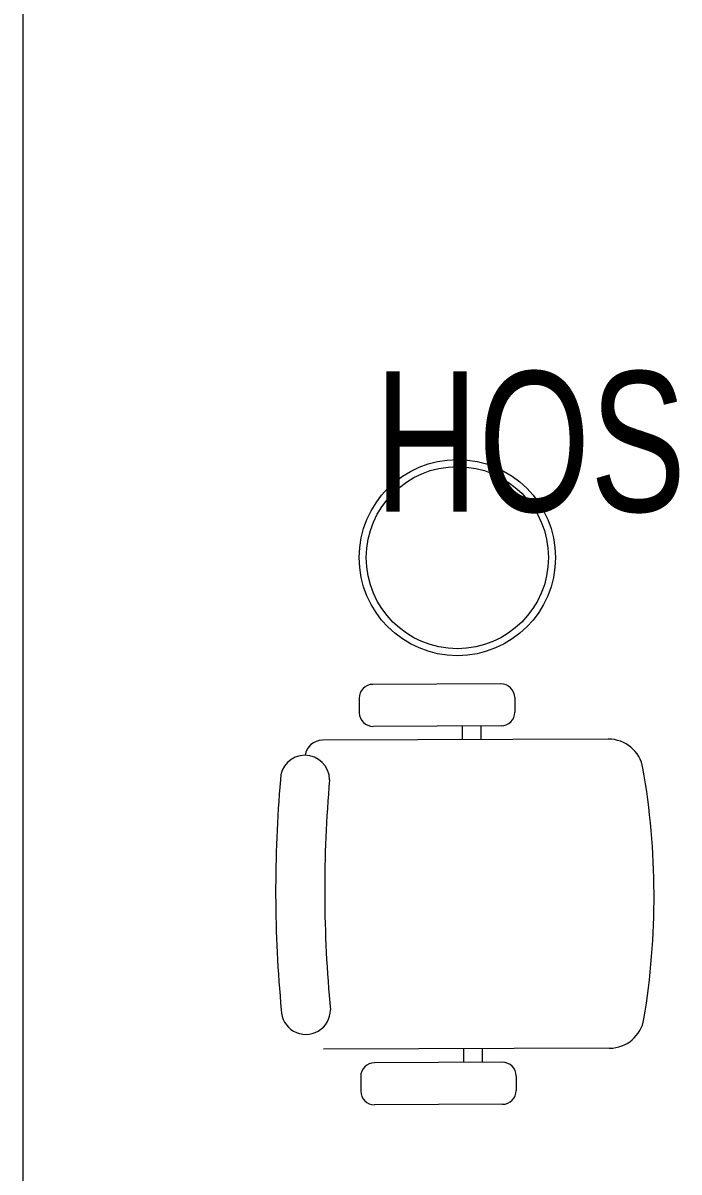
# Model space of a CAD drawing. Header units: millimetres. Extents: x -2143172 to 5255, y -610845 to 279739.
# Drawn here: x -1229891 to -1228955, y -16711 to -15071 of the extents above; entities that cross this region are included whole.
import ezdxf

# ---------------------------------------------------------------- set-up
doc = ezdxf.new("R2010")
doc.units = ezdxf.units.MM
doc.header["$LTSCALE"] = 30
doc.layers.get('0').update_dxf_attribs({"lineweight": 5})
for name, color, linetype, lineweight in [('72_EGR_BASE_TEXT', 7, 'Continuous', 5), ('LOADING', 163, 'Continuous', 5), ('NEW', 1, 'Continuous', 5), ('Walls', 32, 'Continuous', 5)]:
    doc.layers.add(name, color=color, linetype=linetype, lineweight=lineweight)
doc.styles.add('X3G_ENTITY_9EC9', font='swisscl.ttf', dxfattribs={"height": 0.2})

# ---------------------------------------------------------------- blocks, each defined once
blk = doc.blocks.new('WM00001-P')
blk.add_circle((0, 0), 0.14)
at = {"color": 8}
blk.add_circle((0, 0), 0.13, dxfattribs=at)
blk = doc.blocks.new('*X39')
at = {"color": 0}
for p, q in [((5, 3), (5, 3)), ((5, 3), (5, 3)), ((5, 3), (5, 3)), ((5, 3), (5, 3)), ((5, 3), (5, 3)), ((5, 3), (5, 3)), ((5, 3), (5, 3)), ((5, 3), (5, 3)), ((5, 3), (5, 3)), ((5, 3), (5, 3)), ((5, 3), (5, 3)), ((5, 3), (5, 3)), ((5, 3), (5, 3)), ((5, 3), (5, 3)), ((5, 3), (5, 3)), ((5, 3), (5, 3)), ((5, 3), (5, 3)), ((5, 3), (5, 3)), ((5, 3), (5, 3)), ((5, 3), (5, 3)), ((5, 3), (5, 3)), ((5, 3), (5, 3)), ((5, 3), (5, 3)), ((5, 3), (5, 3)), ((5, 3), (5, 3)), ((5, 3), (5, 3)), ((5, 3), (5, 3)), ((5, 3), (5, 3)), ((5, 3), (5, 3)), ((5, 3), (5, 3)), ((5, 3), (5, 3)), ((5, 3), (5, 3)), ((5, 3), (5, 3)), ((5, 3), (5, 3)), ((5, 3), (5, 3)), ((5, 3), (5, 3)), ((5, 3), (5, 3)), ((5, 3), (5, 3)), ((5, 3), (5, 3)), ((5, 3), (5, 3)), ((5, 3), (5, 3)), ((5, 3), (5, 3)), ((5, 3), (5, 3)), ((5, 3), (5, 3)), ((5, 3), (5, 3)), ((5, 3), (5, 3)), ((5, 3), (5, 3)), ((5, 3), (5, 3)), ((5, 3), (5, 3)), ((5, 3), (5, 3)), ((5, 3), (5, 3)), ((5, 3), (5, 3)), ((5, 3), (5, 3)), ((5, 3), (5, 3)), ((5, 3), (5, 3)), ((5, 3), (5, 3)), ((5, 3), (5, 3)), ((5, 3), (5, 3)), ((5, 3), (5, 3)), ((5, 3), (5, 3)), ((5, 3), (5, 3)), ((5, 3), (5, 3)), ((5, 3), (5, 3)), ((5, 3), (5, 3)), ((5, 3), (5, 3)), ((5, 3), (5, 3)), ((6, 3), (5, 3)), ((5, 3), (5, 3)), ((6, 3), (5, 3)), ((5, 3), (5, 3)), ((6, 3), (5, 3)), ((5, 3), (5, 3)), ((6, 3), (5, 3)), ((5, 3), (5, 3)), ((5, 3), (5, 3)), ((5, 3), (5, 3)), ((5, 3), (5, 3)), ((5, 3), (5, 3)), ((5, 3), (5, 3)), ((5, 3), (5, 3)), ((5, 3), (5, 3)), ((5, 3), (5, 3)), ((5, 3), (5, 3)), ((5, 3), (5, 3)), ((5, 3), (5, 3)), ((5, 3), (5, 3)), ((5, 3), (5, 3)), ((5, 3), (5, 3)), ((5, 3), (5, 3)), ((5, 3), (5, 3)), ((5, 3), (5, 3)), ((5, 3), (5, 3)), ((5, 3), (5, 3)), ((5, 3), (5, 3)), ((5, 3), (5, 3)), ((5, 3), (5, 3)), ((6, 3), (6, 3)), ((6, 3), (6, 3)), ((6, 3), (6, 3)), ((6, 3), (6, 3)), ((6, 3), (6, 3)), ((6, 3), (6, 3)), ((6, 3), (6, 3)), ((6, 3), (6, 3)), ((6, 3), (6, 3)), ((6, 3), (6, 3)), ((6, 3), (6, 3)), ((6, 3), (6, 3)), ((6, 3), (6, 3)), ((6, 3), (6, 3)), ((6, 3), (6, 3)), ((6, 3), (6, 3)), ((6, 3), (6, 3)), ((6, 3), (6, 3)), ((6, 3), (6, 3)), ((6, 3), (6, 3)), ((6, 3), (6, 3)), ((6, 3), (6, 3)), ((6, 3), (6, 3)), ((6, 3), (6, 3)), ((6, 3), (6, 3)), ((6, 3), (6, 3)), ((6, 3), (6, 3)), ((6, 3), (6, 3)), ((6, 3), (6, 3)), ((6, 3), (6, 3)), ((6, 3), (6, 3)), ((6, 3), (6, 3)), ((6, 3), (6, 3)), ((6, 3), (6, 3)), ((6, 3), (6, 3)), ((6, 3), (6, 3)), ((6, 3), (6, 3)), ((6, 3), (6, 3)), ((6, 3), (6, 3)), ((6, 3), (6, 3)), ((6, 3), (6, 3)), ((6, 3), (6, 3)), ((6, 3), (6, 3)), ((6, 3), (6, 3)), ((6, 3), (6, 3)), ((6, 3), (6, 3)), ((6, 3), (6, 3)), ((6, 3), (6, 3)), ((6, 3), (6, 3)), ((6, 3), (6, 3)), ((6, 3), (6, 3)), ((6, 3), (6, 3)), ((6, 3), (6, 3)), ((6, 3), (6, 3)), ((6, 3), (6, 3)), ((6, 3), (6, 3)), ((6, 3), (6, 3)), ((6, 3), (6, 3)), ((6, 3), (6, 3)), ((6, 3), (6, 3)), ((6, 3), (6, 3)), ((6, 3), (6, 3)), ((6, 3), (6, 3)), ((6, 3), (6, 3)), ((6, 3), (6, 3)), ((6, 3), (6, 3)), ((6, 3), (6, 3)), ((6, 3), (6, 3)), ((6, 3), (6, 3)), ((6, 3), (6, 3)), ((6, 3), (6, 3)), ((6, 3), (6, 3)), ((6, 3), (6, 3)), ((6, 3), (6, 3)), ((6, 3), (6, 3)), ((6, 3), (6, 3)), ((6, 3), (6, 3)), ((6, 3), (6, 3)), ((6, 3), (6, 3)), ((6, 3), (6, 3)), ((6, 3), (6, 3)), ((6, 3), (6, 3)), ((6, 3), (6, 3)), ((6, 3), (6, 3)), ((6, 3), (6, 3)), ((6, 3), (6, 3)), ((6, 3), (6, 3)), ((6, 3), (6, 3)), ((6, 3), (6, 3)), ((6, 3), (6, 3)), ((6, 3), (6, 3)), ((6, 3), (6, 3)), ((6, 3), (6, 3)), ((6, 3), (6, 3)), ((6, 3), (6, 3)), ((6, 3), (6, 3)), ((6, 3), (6, 3)), ((6, 3), (6, 3)), ((6, 3), (6, 3)), ((6, 3), (6, 3)), ((6, 3), (6, 3)), ((6, 3), (6, 3)), ((6, 3), (6, 3)), ((6, 3), (6, 3)), ((6, 3), (6, 3)), ((6, 3), (6, 3)), ((6, 3), (6, 3)), ((6, 3), (6, 3)), ((6, 3), (6, 3)), ((6, 3), (6, 3)), ((6, 3), (6, 3)), ((6, 3), (6, 3)), ((6, 3), (6, 3)), ((6, 3), (6, 3)), ((6, 3), (6, 3)), ((6, 3), (6, 3)), ((6, 3), (6, 3)), ((6, 3), (6, 3)), ((6, 3), (6, 3)), ((6, 3), (6, 3)), ((6, 3), (6, 3)), ((6, 3), (6, 3)), ((6, 3), (6, 3)), ((6, 3), (6, 3)), ((6, 3), (6, 3)), ((6, 3), (6, 3)), ((6, 3), (6, 3)), ((6, 3), (6, 3)), ((6, 3), (6, 3)), ((6, 3), (6, 3)), ((6, 3), (6, 3)), ((6, 3), (6, 3)), ((6, 3), (6, 3)), ((6, 3), (6, 3)), ((6, 3), (6, 3)), ((6, 3), (6, 3)), ((6, 3), (6, 3)), ((6, 3), (6, 3)), ((6, 3), (6, 3)), ((6, 3), (6, 3)), ((6, 3), (6, 3)), ((6, 3), (6, 3)), ((6, 3), (6, 3)), ((6, 3), (6, 3)), ((6, 3), (6, 3)), ((6, 3), (6, 3)), ((6, 3), (6, 3)), ((6, 3), (6, 3)), ((6, 3), (6, 3)), ((6, 3), (6, 3)), ((6, 3), (6, 3)), ((6, 3), (6, 3)), ((6, 3), (6, 3)), ((6, 3), (6, 3)), ((6, 3), (6, 3)), ((6, 3), (6, 3)), ((6, 3), (6, 3)), ((6, 3), (6, 3)), ((6, 3), (6, 3)), ((6, 3), (6, 3)), ((6, 3), (6, 3)), ((6, 3), (6, 3)), ((6, 3), (6, 3)), ((6, 3), (6, 3)), ((6, 3), (6, 3)), ((6, 3), (6, 3)), ((6, 3), (6, 3)), ((6, 3), (6, 3)), ((6, 3), (6, 3)), ((6, 3), (6, 3)), ((6, 3), (6, 3)), ((6, 3), (6, 3)), ((6, 3), (6, 3)), ((6, 3), (6, 3)), ((6, 3), (6, 3)), ((6, 3), (6, 3)), ((6, 3), (6, 3)), ((6, 3), (6, 3)), ((6, 3), (6, 3)), ((6, 3), (6, 3)), ((6, 3), (6, 3)), ((6, 3), (6, 3)), ((6, 3), (6, 3)), ((6, 3), (6, 3)), ((6, 3), (6, 3)), ((6, 3), (6, 3)), ((6, 3), (6, 3)), ((6, 3), (6, 3)), ((6, 3), (6, 3)), ((6, 3), (6, 3)), ((6, 3), (6, 3)), ((6, 3), (6, 3)), ((6, 3), (6, 3)), ((6, 3), (6, 3)), ((6, 3), (6, 3)), ((6, 3), (6, 3)), ((6, 3), (6, 3)), ((6, 3), (6, 3)), ((6, 3), (6, 3)), ((6, 3), (6, 3)), ((6, 3), (6, 3)), ((6, 3), (6, 3)), ((6, 3), (6, 3)), ((6, 3), (6, 3)), ((6, 3), (5, 3)), ((6, 3), (5, 3)), ((6, 3), (5, 3)), ((6, 3), (5, 3)), ((6, 3), (5, 3)), ((6, 3), (6, 3)), ((6, 3), (6, 3)), ((6, 3), (6, 3)), ((6, 3), (6, 3)), ((6, 3), (6, 3)), ((6, 3), (6, 3)), ((6, 3), (6, 3)), ((6, 3), (6, 3)), ((6, 3), (6, 3)), ((6, 3), (6, 3)), ((6, 3), (6, 3)), ((6, 3), (6, 3)), ((6, 3), (6, 3)), ((6, 3), (6, 3)), ((6, 3), (6, 3)), ((6, 3), (6, 3)), ((6, 3), (6, 3)), ((6, 3), (6, 3)), ((6, 3), (6, 3)), ((6, 3), (6, 3)), ((6, 3), (6, 3)), ((6, 3), (6, 3)), ((6, 3), (6, 3)), ((6, 3), (6, 3)), ((6, 3), (6, 3)), ((6, 3), (6, 3)), ((6, 3), (6, 3)), ((6, 3), (6, 3)), ((6, 3), (6, 3)), ((6, 3), (6, 3)), ((6, 3), (6, 3)), ((6, 3), (6, 3)), ((6, 3), (6, 3)), ((6, 3), (6, 3)), ((6, 3), (6, 3)), ((6, 3), (6, 3)), ((6, 3), (6, 3)), ((6, 3), (6, 3)), ((6, 3), (6, 3)), ((6, 3), (6, 3)), ((6, 3), (6, 3)), ((6, 3), (6, 3)), ((6, 3), (6, 3)), ((6, 3), (6, 3)), ((6, 3), (6, 3)), ((6, 3), (6, 3)), ((6, 3), (6, 3)), ((6, 3), (6, 3)), ((6, 3), (6, 3)), ((6, 3), (6, 3)), ((6, 3), (6, 3)), ((6, 3), (6, 3)), ((6, 3), (6, 3)), ((6, 3), (6, 3)), ((6, 3), (6, 3)), ((6, 3), (6, 3)), ((6, 3), (6, 3)), ((6, 3), (6, 3)), ((6, 3), (6, 3)), ((6, 3), (6, 3)), ((6, 3), (6, 3)), ((6, 3), (6, 3)), ((6, 3), (6, 3)), ((6, 3), (6, 3)), ((6, 3), (6, 3)), ((6, 3), (6, 3)), ((6, 3), (6, 3)), ((6, 3), (6, 3)), ((6, 3), (6, 3)), ((6, 3), (6, 3)), ((6, 3), (6, 3)), ((6, 3), (6, 3)), ((6, 3), (6, 3)), ((6, 3), (6, 3)), ((6, 3), (6, 3)), ((6, 3), (6, 3)), ((6, 3), (6, 3)), ((6, 3), (6, 3)), ((6, 3), (6, 3)), ((6, 3), (6, 3)), ((6, 3), (6, 3)), ((6, 3), (6, 3)), ((6, 3), (6, 3)), ((6, 3), (6, 3)), ((6, 3), (6, 3)), ((6, 3), (6, 3)), ((6, 3), (6, 3)), ((6, 3), (6, 3)), ((6, 3), (6, 3)), ((6, 3), (6, 3)), ((6, 3), (6, 3)), ((6, 3), (6, 3)), ((6, 3), (6, 3)), ((6, 3), (6, 3)), ((6, 3), (6, 3)), ((6, 3), (6, 3)), ((6, 3), (6, 3)), ((6, 3), (6, 3)), ((6, 3), (6, 3)), ((6, 3), (6, 3)), ((6, 3), (6, 3)), ((6, 3), (6, 3)), ((6, 3), (6, 3)), ((6, 3), (6, 3)), ((6, 3), (6, 3)), ((6, 3), (6, 3)), ((6, 3), (6, 3)), ((6, 3), (6, 3)), ((6, 3), (6, 3)), ((6, 3), (6, 3)), ((6, 3), (6, 3)), ((6, 3), (6, 3)), ((6, 3), (6, 3)), ((6, 3), (6, 3)), ((6, 3), (6, 3)), ((6, 3), (6, 3)), ((6, 3), (6, 3)), ((6, 3), (6, 3)), ((6, 3), (6, 3)), ((6, 3), (6, 3)), ((6, 3), (6, 3)), ((6, 3), (6, 3)), ((6, 3), (6, 3)), ((6, 3), (6, 3)), ((6, 3), (6, 3)), ((6, 3), (6, 3)), ((6, 3), (6, 3)), ((6, 3), (6, 3)), ((6, 3), (6, 3)), ((6, 3), (6, 3)), ((6, 3), (6, 3)), ((6, 3), (6, 3)), ((6, 3), (6, 3)), ((6, 3), (6, 3)), ((6, 3), (6, 3)), ((6, 3), (6, 3)), ((6, 3), (6, 3)), ((6, 3), (6, 3)), ((6, 3), (6, 3)), ((6, 3), (6, 3)), ((6, 3), (6, 3)), ((6, 3), (6, 3)), ((6, 3), (6, 3)), ((6, 3), (6, 3)), ((6, 3), (6, 3)), ((6, 3), (6, 3)), ((6, 3), (6, 3)), ((6, 3), (6, 3)), ((6, 3), (6, 3)), ((6, 3), (6, 3)), ((6, 3), (6, 3)), ((6, 3), (6, 3)), ((6, 3), (6, 3)), ((6, 3), (6, 3)), ((6, 3), (6, 3)), ((6, 3), (6, 3)), ((6, 3), (6, 3)), ((6, 3), (6, 3)), ((6, 3), (6, 3)), ((6, 3), (6, 3)), ((6, 3), (6, 3)), ((6, 3), (6, 3)), ((6, 3), (6, 3)), ((6, 3), (6, 3)), ((6, 3), (6, 3)), ((6, 3), (6, 3)), ((6, 3), (6, 3)), ((6, 3), (6, 3)), ((6, 3), (6, 3)), ((6, 3), (6, 3)), ((6, 3), (6, 3)), ((6, 3), (6, 3)), ((6, 3), (6, 3)), ((6, 3), (6, 3)), ((6, 3), (6, 3)), ((6, 3), (6, 3)), ((6, 3), (6, 3)), ((6, 3), (6, 3)), ((6, 3), (6, 3)), ((6, 3), (6, 3)), ((6, 3), (6, 3)), ((6, 3), (6, 3)), ((6, 3), (6, 3)), ((6, 3), (6, 3)), ((6, 3), (6, 3)), ((6, 3), (6, 3)), ((6, 3), (6, 3)), ((6, 3), (6, 3)), ((6, 3), (6, 3)), ((6, 3), (6, 3)), ((6, 3), (6, 3)), ((6, 3), (6, 3)), ((6, 3), (6, 3)), ((6, 3), (6, 3)), ((6, 3), (6, 3)), ((6, 3), (6, 3)), ((6, 3), (6, 3)), ((6, 3), (6, 3)), ((6, 3), (6, 3)), ((6, 3), (6, 3)), ((6, 3), (6, 3)), ((6, 3), (6, 3)), ((6, 3), (6, 3)), ((6, 3), (6, 3)), ((6, 3), (6, 3)), ((6, 3), (6, 3)), ((6, 3), (6, 3)), ((6, 3), (6, 3)), ((6, 3), (6, 3)), ((6, 3), (6, 3)), ((6, 3), (6, 3)), ((6, 3), (6, 3)), ((6, 3), (6, 3)), ((6, 3), (6, 3)), ((6, 3), (6, 3)), ((6, 3), (6, 3)), ((6, 3), (6, 3)), ((6, 3), (6, 3)), ((6, 3), (6, 3)), ((6, 3), (6, 3)), ((6, 3), (6, 3)), ((6, 3), (6, 3)), ((6, 3), (6, 3)), ((6, 3), (6, 3)), ((6, 3), (6, 3)), ((6, 3), (6, 3)), ((6, 3), (6, 3)), ((6, 3), (6, 3)), ((6, 3), (6, 3)), ((6, 3), (6, 3)), ((6, 3), (6, 3)), ((6, 3), (6, 3)), ((6, 3), (6, 3)), ((6, 3), (6, 3)), ((6, 3), (6, 3)), ((6, 3), (6, 3)), ((6, 3), (6, 3)), ((6, 3), (6, 3)), ((6, 3), (6, 3)), ((6, 3), (6, 3)), ((6, 3), (6, 3)), ((6, 3), (6, 3)), ((6, 3), (6, 3)), ((6, 3), (6, 3)), ((6, 3), (6, 3)), ((6, 3), (6, 3)), ((6, 3), (6, 3)), ((6, 3), (6, 3)), ((6, 3), (6, 3)), ((6, 3), (6, 3)), ((6, 3), (6, 3)), ((6, 3), (6, 3)), ((6, 3), (6, 3)), ((6, 3), (6, 3)), ((6, 3), (6, 3)), ((6, 3), (6, 3)), ((6, 3), (6, 3)), ((6, 3), (6, 3)), ((6, 3), (6, 3)), ((6, 3), (6, 3)), ((6, 3), (6, 3)), ((6, 3), (6, 3)), ((6, 3), (6, 3)), ((6, 3), (6, 3)), ((6, 3), (6, 3)), ((6, 3), (6, 3)), ((6, 3), (6, 3)), ((6, 3), (6, 3)), ((6, 3), (6, 3)), ((6, 3), (6, 3)), ((6, 3), (6, 3)), ((6, 3), (6, 3)), ((6, 3), (6, 3)), ((6, 3), (6, 3)), ((6, 3), (6, 3)), ((6, 3), (6, 3)), ((6, 3), (6, 3)), ((6, 3), (6, 3)), ((6, 3), (6, 3)), ((6, 3), (6, 3)), ((6, 3), (6, 3)), ((6, 3), (6, 3)), ((6, 3), (6, 3)), ((6, 3), (6, 3)), ((6, 3), (6, 3)), ((6, 3), (6, 3)), ((6, 3), (6, 3)), ((6, 3), (6, 3)), ((6, 3), (6, 3)), ((6, 3), (6, 3)), ((6, 3), (6, 3)), ((6, 3), (6, 3)), ((6, 3), (6, 3)), ((6, 3), (6, 3)), ((6, 3), (6, 3)), ((6, 3), (6, 3)), ((6, 3), (6, 3)), ((6, 3), (6, 3)), ((6, 3), (6, 3)), ((6, 3), (6, 3)), ((6, 3), (6, 3)), ((6, 3), (6, 3)), ((6, 3), (6, 3)), ((6, 3), (6, 3)), ((6, 3), (6, 3)), ((6, 3), (6, 3)), ((6, 3), (6, 3)), ((6, 3), (6, 3)), ((6, 3), (6, 3)), ((6, 3), (6, 3)), ((6, 3), (6, 3)), ((6, 3), (6, 3)), ((6, 3), (6, 3)), ((6, 3), (6, 3)), ((6, 3), (6, 3)), ((6, 3), (6, 3)), ((6, 3), (6, 3))]:
    blk.add_line(p, q, dxfattribs=at)
blk = doc.blocks.new('*X40')
at = {"color": 0}
for p, q in [((13, 1), (13, 1)), ((13, 1), (13, 1)), ((13, 1), (13, 1)), ((13, 1), (13, 1)), ((13, 1), (13, 1)), ((13, 1), (13, 1)), ((13, 1), (13, 1)), ((13, 1), (13, 1)), ((13, 1), (13, 1)), ((13, 1), (13, 1)), ((13, 1), (13, 1)), ((13, 1), (13, 1)), ((13, 1), (13, 1)), ((13, 1), (13, 1)), ((13, 1), (13, 1)), ((13, 1), (14, 1)), ((13, 1), (14, 1)), ((13, 1), (14, 1)), ((13, 1), (13, 1)), ((13, 1), (13, 1)), ((13, 1), (13, 1)), ((13, 1), (13, 1)), ((13, 1), (13, 1)), ((13, 1), (13, 1)), ((13, 1), (13, 1)), ((13, 1), (13, 1)), ((13, 1), (13, 1)), ((13, 1), (13, 1)), ((13, 1), (13, 1)), ((13, 1), (13, 1)), ((13, 1), (13, 1)), ((13, 1), (13, 1)), ((13, 1), (13, 1)), ((13, 1), (13, 1)), ((13, 1), (13, 1)), ((13, 1), (13, 1)), ((13, 1), (13, 1)), ((13, 1), (13, 1)), ((13, 1), (13, 1)), ((13, 1), (13, 1)), ((13, 1), (13, 1)), ((13, 1), (13, 1)), ((13, 1), (13, 1)), ((13, 1), (13, 1)), ((13, 1), (13, 1)), ((13, 1), (13, 1)), ((13, 1), (13, 1)), ((13, 1), (13, 1)), ((13, 1), (13, 1)), ((13, 1), (13, 1)), ((13, 1), (13, 1)), ((13, 1), (13, 1)), ((13, 1), (13, 1)), ((13, 1), (13, 1)), ((13, 1), (13, 1)), ((13, 1), (13, 1)), ((13, 1), (13, 1)), ((13, 1), (13, 1)), ((13, 1), (13, 1)), ((13, 1), (13, 1)), ((13, 1), (13, 1)), ((13, 1), (13, 1)), ((13, 1), (13, 1)), ((13, 1), (13, 1)), ((13, 1), (13, 1)), ((13, 1), (13, 1)), ((13, 1), (13, 1)), ((13, 1), (13, 1)), ((13, 1), (13, 1)), ((13, 1), (13, 1)), ((13, 1), (13, 1)), ((13, 1), (13, 1)), ((13, 1), (13, 1)), ((13, 1), (13, 1)), ((13, 1), (13, 1)), ((13, 1), (13, 1)), ((13, 1), (13, 1)), ((13, 1), (13, 1)), ((13, 1), (13, 1)), ((13, 1), (13, 1)), ((13, 1), (13, 1)), ((13, 1), (13, 1)), ((13, 1), (13, 1)), ((13, 1), (13, 1)), ((13, 1), (13, 1)), ((13, 1), (13, 1)), ((13, 1), (13, 1)), ((13, 1), (13, 1)), ((13, 1), (13, 1)), ((13, 1), (13, 1)), ((13, 1), (13, 1)), ((13, 1), (13, 1)), ((13, 1), (13, 1)), ((13, 1), (13, 1)), ((13, 1), (13, 1)), ((13, 1), (13, 1)), ((13, 1), (13, 1)), ((13, 1), (13, 1)), ((13, 1), (13, 1)), ((13, 1), (13, 1)), ((13, 1), (13, 1)), ((13, 1), (13, 1)), ((13, 1), (13, 1)), ((13, 1), (13, 1)), ((13, 1), (13, 1)), ((13, 1), (13, 1)), ((13, 1), (13, 1)), ((13, 1), (13, 1)), ((13, 1), (13, 1)), ((13, 1), (13, 1)), ((13, 1), (13, 1)), ((13, 1), (13, 1)), ((13, 1), (13, 1)), ((13, 1), (13, 1)), ((13, 1), (13, 1)), ((13, 1), (13, 1)), ((13, 1), (13, 1)), ((13, 1), (13, 1)), ((13, 1), (13, 1)), ((13, 1), (13, 1)), ((13, 1), (13, 1)), ((13, 1), (13, 1)), ((13, 1), (13, 1)), ((13, 1), (14, 1)), ((13, 0), (13, 0)), ((13, 0), (13, 0)), ((13, 0), (13, 0)), ((13, 0), (13, 0)), ((13, 0), (13, 0)), ((13, 0), (13, 0)), ((13, 0), (13, 0)), ((13, 0), (13, 0)), ((13, 0), (13, 0)), ((13, 0), (13, 0)), ((13, 0), (13, 0)), ((13, 0), (13, 0)), ((13, 0), (13, 0)), ((13, 0), (13, 0)), ((13, 0), (13, 0)), ((13, 0), (13, 0)), ((13, 0), (13, 0)), ((13, 0), (13, 0)), ((13, 0), (13, 0)), ((13, 0), (13, 0)), ((13, 0), (13, 0)), ((13, 0), (13, 0)), ((13, 0), (13, 0)), ((13, 0), (13, 0)), ((13, 0), (13, 0)), ((13, 0), (13, 0)), ((13, 0), (13, 0)), ((13, 0), (13, 0)), ((13, 0), (13, 0)), ((13, 0), (13, 0)), ((13, 0), (13, 0)), ((13, 0), (13, 0)), ((13, 0), (13, 0)), ((13, 0), (13, 0)), ((13, 0), (13, 0)), ((13, 0), (13, 0)), ((13, 0), (13, 0)), ((13, 0), (13, 0)), ((13, 0), (13, 0)), ((13, 0), (13, 0)), ((13, 0), (13, 0)), ((13, 0), (13, 0)), ((13, 0), (13, 0)), ((13, 0), (13, 0)), ((13, 0), (13, 0)), ((13, 0), (13, 0)), ((13, 0), (13, 0)), ((13, 0), (13, 0)), ((13, 0), (14, 0)), ((13, 0), (14, 0)), ((13, 0), (13, 0)), ((13, 0), (14, 0)), ((14, 1), (14, 1)), ((14, 1), (14, 1)), ((14, 1), (14, 1)), ((14, 1), (14, 1)), ((14, 1), (14, 1)), ((14, 1), (14, 1)), ((14, 1), (14, 1)), ((14, 1), (14, 1)), ((14, 1), (14, 1)), ((14, 1), (14, 1)), ((14, 1), (14, 1)), ((14, 1), (14, 1)), ((14, 1), (14, 1)), ((14, 1), (14, 1)), ((14, 1), (14, 1)), ((14, 1), (14, 1)), ((14, 1), (14, 1)), ((14, 1), (14, 1)), ((14, 1), (14, 1)), ((14, 1), (14, 1)), ((14, 1), (14, 1)), ((14, 1), (14, 1)), ((14, 1), (14, 1)), ((14, 1), (14, 1)), ((14, 1), (14, 1)), ((14, 1), (14, 1)), ((14, 1), (14, 1)), ((14, 1), (14, 1)), ((14, 1), (14, 1)), ((14, 1), (14, 1)), ((14, 1), (14, 1)), ((14, 1), (14, 1)), ((14, 1), (14, 1)), ((14, 1), (14, 1)), ((14, 1), (14, 1)), ((14, 1), (14, 1)), ((14, 1), (14, 1)), ((14, 1), (14, 1)), ((14, 1), (14, 1)), ((14, 1), (14, 1)), ((14, 1), (14, 1)), ((14, 1), (14, 1)), ((14, 1), (14, 1)), ((14, 1), (14, 1)), ((14, 1), (14, 1)), ((14, 1), (14, 1)), ((14, 1), (14, 1)), ((14, 1), (14, 1)), ((14, 1), (14, 1)), ((14, 1), (14, 1)), ((14, 1), (14, 1)), ((14, 1), (14, 1)), ((14, 1), (14, 1)), ((14, 1), (14, 1)), ((14, 1), (14, 1)), ((14, 1), (14, 1)), ((14, 1), (14, 1)), ((14, 1), (14, 1)), ((14, 1), (14, 1)), ((14, 1), (14, 1)), ((14, 1), (14, 1)), ((14, 1), (14, 1)), ((14, 1), (14, 1)), ((14, 1), (14, 1)), ((14, 1), (14, 1)), ((14, 1), (14, 1)), ((14, 1), (14, 1)), ((14, 1), (14, 1)), ((14, 1), (14, 1)), ((14, 1), (14, 1)), ((14, 1), (14, 1)), ((14, 1), (14, 1)), ((14, 1), (14, 1)), ((14, 1), (14, 1)), ((14, 1), (14, 1)), ((14, 1), (14, 1)), ((14, 1), (14, 1)), ((14, 1), (14, 1)), ((14, 1), (14, 1)), ((14, 1), (14, 1)), ((14, 1), (14, 1)), ((14, 1), (14, 1)), ((14, 1), (14, 1)), ((14, 1), (14, 1)), ((14, 1), (14, 1)), ((14, 1), (14, 1)), ((14, 1), (14, 1)), ((14, 1), (14, 1)), ((14, 1), (14, 1)), ((14, 1), (14, 1)), ((14, 1), (14, 1)), ((14, 1), (14, 1)), ((14, 1), (14, 1)), ((14, 1), (14, 1)), ((14, 0), (14, 0)), ((14, 0), (14, 0)), ((14, 0), (14, 0)), ((14, 0), (14, 0)), ((14, 0), (14, 0)), ((14, 0), (14, 0)), ((14, 0), (14, 0)), ((14, 0), (14, 0)), ((14, 0), (14, 0)), ((14, 0), (14, 0)), ((14, 0), (14, 0)), ((14, 0), (14, 0)), ((14, 0), (14, 0)), ((14, 0), (14, 0)), ((14, 0), (14, 0)), ((14, 0), (14, 0)), ((14, 0), (14, 0)), ((14, 0), (14, 0)), ((14, 0), (14, 0)), ((14, 0), (14, 0)), ((14, 0), (14, 0)), ((14, 0), (14, 0)), ((14, 0), (14, 0)), ((14, 0), (14, 0)), ((14, 0), (14, 0)), ((14, 0), (14, 0)), ((14, 0), (14, 0)), ((14, 0), (14, 0)), ((14, 0), (14, 0)), ((14, 0), (14, 0)), ((14, 0), (14, 0)), ((14, 0), (14, 0)), ((14, 0), (14, 0)), ((14, 0), (14, 0)), ((14, 0), (14, 0)), ((14, 0), (14, 0)), ((14, 0), (14, 0)), ((14, 0), (14, 0)), ((14, 0), (14, 0)), ((14, 0), (14, 0)), ((14, 0), (14, 0)), ((14, 0), (14, 0)), ((14, 0), (14, 0)), ((14, 0), (14, 0)), ((14, 0), (14, 0)), ((14, 0), (14, 0)), ((14, 0), (14, 0)), ((14, 0), (14, 0)), ((13, 0), (13, 0)), ((13, 0), (14, 0)), ((13, 0), (13, 0)), ((13, 0), (14, 0)), ((13, 0), (13, 0)), ((13, 0), (14, 0)), ((13, 0), (13, 0)), ((13, 0), (13, 0)), ((13, 0), (13, 0)), ((13, 0), (13, 0)), ((13, 0), (14, 0)), ((13, 0), (13, 0)), ((13, 0), (14, 0)), ((13, 0), (13, 0)), ((13, 0), (14, 0)), ((13, 0), (13, 0)), ((13, 0), (14, 0)), ((13, 0), (13, 0)), ((13, 0), (14, 0)), ((13, 0), (13, 0)), ((13, 0), (14, 0)), ((13, 0), (13, 0)), ((13, 0), (14, 0)), ((13, 0), (13, 0)), ((13, 0), (13, 0)), ((13, 0), (13, 0)), ((13, 0), (14, 0)), ((13, 0), (13, 0)), ((13, 0), (14, 0)), ((13, 0), (13, 0)), ((13, 0), (14, 0)), ((13, 0), (13, 0)), ((13, 0), (14, 0)), ((13, 0), (13, 0)), ((13, 0), (13, 0)), ((13, 0), (13, 0)), ((13, 0), (13, 0)), ((13, 0), (13, 0)), ((13, 0), (13, 0)), ((13, 0), (13, 0)), ((13, 0), (13, 0)), ((13, 0), (13, 0)), ((13, 0), (13, 0)), ((13, 0), (13, 0)), ((13, 0), (13, 0)), ((13, 0), (13, 0)), ((13, 0), (13, 0)), ((13, 0), (13, 0)), ((13, 0), (13, 0)), ((13, 0), (13, 0)), ((13, 0), (13, 0)), ((13, 0), (13, 0)), ((13, 0), (13, 0)), ((13, 0), (13, 0)), ((13, 0), (13, 0)), ((13, 0), (13, 0)), ((13, 0), (13, 0)), ((13, 0), (13, 0)), ((13, 0), (13, 0)), ((13, 0), (13, 0)), ((13, 0), (13, 0)), ((13, 0), (13, 0)), ((13, 0), (13, 0)), ((13, 0), (13, 0)), ((13, -1), (13, -1)), ((13, -1), (13, -1)), ((13, -1), (13, -1)), ((13, -1), (13, -1)), ((13, -1), (13, -1)), ((13, -1), (14, -1)), ((13, -1), (13, -1)), ((14, 0), (14, 0)), ((14, 0), (14, 0)), ((14, 0), (14, 0)), ((14, 0), (14, 0)), ((14, 0), (14, 0)), ((14, 0), (14, 0)), ((14, 0), (14, 0)), ((14, 0), (14, 0)), ((14, 0), (14, 0)), ((14, 0), (14, 0)), ((14, 0), (14, 0)), ((14, 0), (14, 0)), ((14, 0), (14, 0)), ((14, 0), (14, 0)), ((14, 0), (14, 0)), ((13, 0), (14, 0)), ((14, 0), (14, 0)), ((14, 0), (14, 0)), ((14, 0), (14, 0)), ((14, 0), (14, 0)), ((14, 0), (14, 0)), ((14, 0), (14, 0)), ((14, 0), (14, 0)), ((14, 0), (14, 0)), ((14, 0), (14, 0)), ((14, 0), (14, 0)), ((14, 0), (14, 0)), ((14, 0), (14, 0)), ((14, 0), (14, 0)), ((14, 0), (14, 0)), ((14, 0), (14, 0)), ((14, 0), (14, 0)), ((14, 0), (14, 0)), ((14, 0), (14, 0)), ((14, 0), (14, 0)), ((14, 0), (14, 0)), ((14, 0), (14, 0)), ((14, 0), (14, 0)), ((14, 0), (14, 0)), ((14, 0), (14, 0)), ((14, 0), (14, 0)), ((14, 0), (14, 0)), ((14, 0), (14, 0)), ((14, 0), (14, 0)), ((14, 0), (14, 0)), ((14, 0), (14, 0)), ((14, 0), (14, 0)), ((14, 0), (14, 0)), ((14, 0), (14, 0)), ((14, 0), (14, 0)), ((14, -1), (14, -1)), ((14, -1), (14, -1)), ((14, -1), (14, -1)), ((14, -1), (14, -1)), ((14, -1), (14, -1))]:
    blk.add_line(p, q, dxfattribs=at)
blk = doc.blocks.new('GF21018-P')
at = {"color": 0}
for p, q in [((-0.2207, 0.4756), (-0.2207, 0.0675)), ((0.2205, 0.4756), (0.2205, 0.0675)), ((-0.2806, 0.3422), (-0.2598, 0.3422)), ((0.2596, 0.3422), (0.2804, 0.3422)), ((-0.3002, 0.3226), (-0.3002, 0.14)), ((-0.2402, 0.3226), (-0.2402, 0.14)), ((0.24, 0.3226), (0.24, 0.14)), ((0.3, 0.3226), (0.3, 0.14)), ((-0.2402, 0.2937), (-0.2207, 0.2937)), ((0.2205, 0.2937), (0.24, 0.2937)), ((-0.2402, 0.2671), (-0.2207, 0.2671)), ((0.2205, 0.2671), (0.24, 0.2671)), ((-0.2806, 0.1204), (-0.2598, 0.1204)), ((0.2596, 0.1204), (0.2804, 0.1204))]:
    blk.add_line(p, q, dxfattribs=at)
for points in [[(0.24, 0.2937), (0.24, 0.2937), (0.24, 0.2937), (0.24, 0.2937), (0.24, 0.2937), (0.24, 0.2937), (0.24, 0.2937), (0.24, 0.2937), (0.24, 0.2937), (0.24, 0.2937), (0.24, 0.2937), (0.24, 0.2937), (0.24, 0.2937), (0.24, 0.2937), (0.24, 0.2937), (0.24, 0.2937), (0.24, 0.2937), (0.24, 0.2937), (0.24, 0.2937), (0.24, 0.2937), (0.24, 0.2937), (0.24, 0.2937), (0.24, 0.2937), (0.24, 0.2937), (0.24, 0.2937), (0.24, 0.2937), (0.24, 0.2937), (0.24, 0.2937), (0.24, 0.2937), (0.24, 0.2937), (0.24, 0.2937), (0.24, 0.2937), (0.24, 0.2937), (0.24, 0.2937), (0.24, 0.2937), (0.24, 0.2937), (0.24, 0.2937), (0.24, 0.2937), (0.24, 0.2937), (0.24, 0.2937), (0.24, 0.2937), (0.24, 0.2937), (0.24, 0.2937), (0.24, 0.2937), (0.24, 0.2937), (0.24, 0.2937), (0.24, 0.2937), (0.24, 0.2937), (0.24, 0.2937), (0.24, 0.2937), (0.24, 0.2937), (0.24, 0.2937), (0.24, 0.2937), (0.24, 0.2937), (0.24, 0.2937), (0.24, 0.2937), (0.24, 0.2937), (0.24, 0.2937), (0.24, 0.2937), (0.24, 0.2937), (0.24, 0.2937), (0.24, 0.2937), (0.24, 0.2937), (0.24, 0.2937), (0.24, 0.2937), (0.24, 0.2937), (0.24, 0.2937), (0.24, 0.2937), (0.24, 0.2937), (0.24, 0.2937), (0.24, 0.2937), (0.24, 0.2937), (0.24, 0.2937), (0.24, 0.2937), (0.24, 0.2937), (0.24, 0.2937), (0.24, 0.2937), (0.24, 0.2937), (0.24, 0.2937), (0.24, 0.2937), (0.24, 0.2937), (0.24, 0.2937), (0.24, 0.2937), (0.24, 0.2937), (0.24, 0.2937), (0.24, 0.2937), (0.24, 0.2937), (0.24, 0.2937), (0.24, 0.2937), (0.24, 0.2937), (0.24, 0.2937), (0.24, 0.2937), (0.24, 0.2937), (0.24, 0.2937), (0.24, 0.2937), (0.24, 0.2937), (0.24, 0.2937), (0.24, 0.2937), (0.24, 0.2937), (0.24, 0.2937), (0.24, 0.2937), (0.24, 0.2937), (0.24, 0.2937), (0.24, 0.2937), (0.24, 0.2937), (0.24, 0.2937), (0.24, 0.2937), (0.24, 0.2937), (0.24, 0.2937), (0.24, 0.2937), (0.24, 0.2937), (0.24, 0.2937), (0.24, 0.2937), (0.24, 0.2937), (0.24, 0.2937), (0.24, 0.2937), (0.24, 0.2937), (0.24, 0.2937), (0.24, 0.2937), (0.24, 0.2937), (0.24, 0.2937), (0.24, 0.2937), (0.24, 0.2937), (0.24, 0.2937), (0.24, 0.2937), (0.24, 0.2937), (0.24, 0.2937), (0.24, 0.2937), (0.24, 0.2937), (0.24, 0.2937), (0.24, 0.2937), (0.24, 0.2937), (0.24, 0.2937), (0.24, 0.2937), (0.24, 0.2937), (0.24, 0.2937), (0.24, 0.2937), (0.24, 0.2937), (0.24, 0.2937), (0.24, 0.2937), (0.24, 0.2937), (0.24, 0.2937), (0.24, 0.2937), (0.24, 0.2937), (0.24, 0.2937), (0.24, 0.2937), (0.24, 0.2937), (0.24, 0.2937), (0.24, 0.2937), (0.24, 0.2937), (0.24, 0.2937), (0.24, 0.2937), (0.24, 0.2937), (0.24, 0.2937), (0.24, 0.2937), (0.24, 0.2937), (0.24, 0.2937), (0.24, 0.2937), (0.24, 0.2937), (0.24, 0.2937), (0.24, 0.2937), (0.24, 0.2937), (0.24, 0.2937), (0.24, 0.2937), (0.24, 0.2937), (0.24, 0.2937), (0.24, 0.2937), (0.24, 0.2937), (0.24, 0.2937), (0.24, 0.2937), (0.24, 0.2937), (0.24, 0.2937), (0.24, 0.2937), (0.24, 0.2937), (0.24, 0.2937), (0.24, 0.2937), (0.24, 0.2937), (0.24, 0.2937), (0.24, 0.2937), (0.24, 0.2937), (0.24, 0.2937), (0.24, 0.2937), (0.24, 0.2937), (0.24, 0.2937), (0.24, 0.2937), (0.24, 0.2937), (0.24, 0.2937), (0.24, 0.2937), (0.24, 0.2937), (0.24, 0.2937), (0.24, 0.2937), (0.24, 0.2937), (0.24, 0.2937), (0.24, 0.2937), (0.24, 0.2937), (0.24, 0.2937), (0.24, 0.2937), (0.24, 0.2937), (0.24, 0.2937), (0.24, 0.2937), (0.24, 0.2937), (0.24, 0.2937), (0.24, 0.2937), (0.24, 0.2937), (0.24, 0.2937), (0.24, 0.2937), (0.24, 0.2937), (0.24, 0.2937), (0.24, 0.2937), (0.24, 0.2937), (0.24, 0.2937), (0.24, 0.2937), (0.24, 0.2937), (0.24, 0.2937), (0.24, 0.2937), (0.24, 0.2937), (0.24, 0.2937), (0.24, 0.2937), (0.24, 0.2937), (0.24, 0.2937), (0.24, 0.2937), (0.24, 0.2937), (0.24, 0.2937), (0.24, 0.2937), (0.24, 0.2937), (0.24, 0.2937), (0.24, 0.2937), (0.24, 0.2937), (0.24, 0.2937), (0.24, 0.2937), (0.24, 0.2937), (0.24, 0.2937), (0.24, 0.2937), (0.24, 0.2937), (0.24, 0.2937), (0.24, 0.2937), (0.24, 0.2937), (0.24, 0.2937), (0.24, 0.2937), (0.24, 0.2937), (0.24, 0.2937), (0.24, 0.2937), (0.24, 0.2937), (0.24, 0.2937), (0.24, 0.2937), (0.24, 0.2937), (0.24, 0.2937), (0.24, 0.2937), (0.24, 0.2937), (0.24, 0.2937), (0.24, 0.2937), (0.24, 0.2937), (0.24, 0.2937), (0.24, 0.2937), (0.24, 0.2937), (0.24, 0.2937), (0.24, 0.2937), (0.24, 0.2937), (0.24, 0.2937), (0.24, 0.2937), (0.24, 0.2937), (0.24, 0.2937), (0.24, 0.2937), (0.24, 0.2937), (0.24, 0.2937), (0.24, 0.2937), (0.24, 0.2937), (0.24, 0.2937), (0.24, 0.2937), (0.24, 0.2937), (0.24, 0.2937), (0.24, 0.2937), (0.24, 0.2937), (0.24, 0.2937), (0.24, 0.2937), (0.24, 0.2937), (0.24, 0.2937)], [(0.24, 0.2937), (0.24, 0.2937), (0.24, 0.2937), (0.24, 0.2937), (0.24, 0.2937), (0.24, 0.2937), (0.24, 0.2937), (0.24, 0.2937), (0.24, 0.2937), (0.24, 0.2937), (0.24, 0.2937), (0.24, 0.2937), (0.24, 0.2937), (0.24, 0.2937), (0.24, 0.2937), (0.24, 0.2937), (0.24, 0.2937), (0.24, 0.2937), (0.24, 0.2937), (0.24, 0.2937), (0.24, 0.2937), (0.24, 0.2937), (0.24, 0.2937), (0.24, 0.2937), (0.24, 0.2937), (0.24, 0.2937), (0.24, 0.2937), (0.24, 0.2937), (0.24, 0.2937), (0.24, 0.2937), (0.24, 0.2937), (0.24, 0.2937), (0.24, 0.2937), (0.24, 0.2937), (0.24, 0.2937), (0.24, 0.2937), (0.24, 0.2937), (0.24, 0.2937), (0.24, 0.2937), (0.24, 0.2937), (0.24, 0.2937), (0.24, 0.2937), (0.24, 0.2937), (0.24, 0.2937), (0.24, 0.2937), (0.24, 0.2937), (0.24, 0.2937), (0.24, 0.2937), (0.24, 0.2937), (0.24, 0.2937), (0.24, 0.2937), (0.24, 0.2937), (0.24, 0.2937), (0.24, 0.2937), (0.24, 0.2937), (0.24, 0.2937), (0.24, 0.2937), (0.24, 0.2937), (0.24, 0.2937), (0.24, 0.2937), (0.24, 0.2937), (0.24, 0.2937), (0.24, 0.2937), (0.24, 0.2937), (0.24, 0.2937), (0.24, 0.2937), (0.24, 0.2937), (0.24, 0.2937), (0.24, 0.2937), (0.24, 0.2937), (0.24, 0.2937), (0.24, 0.2937), (0.24, 0.2937), (0.24, 0.2937), (0.24, 0.2937), (0.24, 0.2937), (0.24, 0.2937), (0.24, 0.2937), (0.24, 0.2937), (0.24, 0.2937), (0.24, 0.2937), (0.24, 0.2937), (0.24, 0.2937), (0.24, 0.2937), (0.24, 0.2937), (0.24, 0.2937), (0.24, 0.2937), (0.24, 0.2937), (0.24, 0.2937), (0.24, 0.2937), (0.24, 0.2937), (0.24, 0.2937), (0.24, 0.2937), (0.24, 0.2937), (0.24, 0.2937), (0.24, 0.2937), (0.24, 0.2937), (0.24, 0.2937), (0.24, 0.2937), (0.24, 0.2937), (0.24, 0.2937), (0.24, 0.2937), (0.24, 0.2937), (0.24, 0.2937), (0.24, 0.2937), (0.24, 0.2937), (0.24, 0.2937), (0.24, 0.2937), (0.24, 0.2937), (0.24, 0.2937), (0.24, 0.2937), (0.24, 0.2937), (0.24, 0.2937), (0.24, 0.2937), (0.24, 0.2937), (0.24, 0.2937), (0.24, 0.2937), (0.24, 0.2937), (0.24, 0.2937), (0.24, 0.2937), (0.24, 0.2937), (0.24, 0.2937), (0.24, 0.2937), (0.24, 0.2937), (0.24, 0.2937), (0.24, 0.2937), (0.24, 0.2937), (0.24, 0.2937), (0.24, 0.2937), (0.24, 0.2937), (0.24, 0.2937), (0.24, 0.2937), (0.24, 0.2937), (0.24, 0.2937), (0.24, 0.2937), (0.24, 0.2937), (0.24, 0.2937), (0.24, 0.2937), (0.24, 0.2937), (0.24, 0.2937), (0.24, 0.2937), (0.24, 0.2937), (0.24, 0.2937), (0.24, 0.2937), (0.24, 0.2937), (0.24, 0.2937), (0.24, 0.2937), (0.24, 0.2937), (0.24, 0.2937), (0.24, 0.2937), (0.24, 0.2937), (0.24, 0.2937), (0.24, 0.2937), (0.24, 0.2937), (0.24, 0.2937), (0.24, 0.2937), (0.24, 0.2937), (0.24, 0.2937), (0.24, 0.2937), (0.24, 0.2937), (0.24, 0.2937), (0.24, 0.2937), (0.24, 0.2937), (0.24, 0.2937), (0.24, 0.2937), (0.24, 0.2937), (0.24, 0.2937), (0.24, 0.2937), (0.24, 0.2937), (0.24, 0.2937), (0.24, 0.2937), (0.24, 0.2937), (0.24, 0.2937), (0.24, 0.2937), (0.24, 0.2937), (0.24, 0.2937), (0.24, 0.2937), (0.24, 0.2937), (0.24, 0.2937), (0.24, 0.2937), (0.24, 0.2937), (0.24, 0.2937), (0.24, 0.2937), (0.24, 0.2937), (0.24, 0.2937), (0.24, 0.2937), (0.24, 0.2937), (0.24, 0.2937), (0.24, 0.2937), (0.24, 0.2937), (0.24, 0.2937), (0.24, 0.2937), (0.24, 0.2937), (0.24, 0.2937), (0.24, 0.2937), (0.24, 0.2937), (0.24, 0.2937), (0.24, 0.2937), (0.24, 0.2937), (0.24, 0.2937), (0.24, 0.2937), (0.24, 0.2937), (0.24, 0.2937), (0.24, 0.2937), (0.24, 0.2937), (0.24, 0.2937), (0.24, 0.2937), (0.24, 0.2937), (0.24, 0.2937), (0.24, 0.2937), (0.24, 0.2937), (0.24, 0.2937), (0.24, 0.2937), (0.24, 0.2937), (0.24, 0.2937), (0.24, 0.2937), (0.24, 0.2937), (0.24, 0.2937), (0.24, 0.2937)], [(0.24, 0.2937), (0.24, 0.2937), (0.24, 0.2937), (0.24, 0.2937), (0.24, 0.2937), (0.24, 0.2937), (0.24, 0.2937), (0.24, 0.2937), (0.24, 0.2937), (0.24, 0.2937), (0.24, 0.2937), (0.24, 0.2937), (0.24, 0.2937), (0.24, 0.2937), (0.24, 0.2937), (0.24, 0.2937), (0.24, 0.2937), (0.24, 0.2937), (0.24, 0.2937), (0.24, 0.2937), (0.24, 0.2937), (0.24, 0.2937), (0.24, 0.2937), (0.24, 0.2937), (0.24, 0.2937), (0.24, 0.2937), (0.24, 0.2937), (0.24, 0.2937), (0.24, 0.2937), (0.24, 0.2937), (0.24, 0.2937), (0.24, 0.2937), (0.24, 0.2937), (0.24, 0.2937), (0.24, 0.2937), (0.24, 0.2937), (0.24, 0.2937), (0.24, 0.2937), (0.24, 0.2937), (0.24, 0.2937), (0.24, 0.2937), (0.24, 0.2937), (0.24, 0.2937), (0.24, 0.2937), (0.24, 0.2937), (0.24, 0.2937), (0.24, 0.2937), (0.24, 0.2937), (0.24, 0.2937), (0.24, 0.2937), (0.24, 0.2937), (0.24, 0.2937), (0.24, 0.2937), (0.24, 0.2937), (0.24, 0.2937), (0.24, 0.2937), (0.24, 0.2937), (0.24, 0.2937), (0.24, 0.2937), (0.24, 0.2937), (0.24, 0.2937), (0.24, 0.2937), (0.24, 0.2937), (0.24, 0.2937), (0.24, 0.2937), (0.24, 0.2937), (0.24, 0.2937), (0.24, 0.2937), (0.24, 0.2937), (0.24, 0.2937), (0.24, 0.2937), (0.24, 0.2937), (0.24, 0.2937), (0.24, 0.2937), (0.24, 0.2937), (0.24, 0.2937), (0.24, 0.2937), (0.24, 0.2937), (0.24, 0.2937), (0.24, 0.2937), (0.24, 0.2937), (0.24, 0.2937), (0.24, 0.2937), (0.24, 0.2937), (0.24, 0.2937), (0.24, 0.2937), (0.24, 0.2937), (0.24, 0.2937), (0.24, 0.2937), (0.24, 0.2937), (0.24, 0.2937), (0.24, 0.2937), (0.24, 0.2937), (0.24, 0.2937), (0.24, 0.2937), (0.24, 0.2937), (0.24, 0.2937), (0.24, 0.2937), (0.24, 0.2937), (0.24, 0.2937), (0.24, 0.2937), (0.24, 0.2937), (0.24, 0.2937), (0.24, 0.2937), (0.24, 0.2937), (0.24, 0.2937), (0.24, 0.2937), (0.24, 0.2937), (0.24, 0.2937), (0.24, 0.2937), (0.24, 0.2937), (0.24, 0.2937), (0.24, 0.2937), (0.24, 0.2937), (0.24, 0.2937), (0.24, 0.2937), (0.24, 0.2937), (0.24, 0.2937), (0.24, 0.2937), (0.24, 0.2937), (0.24, 0.2937), (0.24, 0.2937), (0.24, 0.2937), (0.24, 0.2937), (0.24, 0.2937), (0.24, 0.2937), (0.24, 0.2937), (0.24, 0.2937), (0.24, 0.2937), (0.24, 0.2937), (0.24, 0.2937), (0.24, 0.2937), (0.24, 0.2937), (0.24, 0.2937), (0.24, 0.2937), (0.24, 0.2937), (0.24, 0.2937), (0.24, 0.2937), (0.24, 0.2937), (0.24, 0.2937), (0.24, 0.2937), (0.24, 0.2937), (0.24, 0.2937), (0.24, 0.2937), (0.24, 0.2937), (0.24, 0.2937), (0.24, 0.2937), (0.24, 0.2937), (0.24, 0.2937), (0.24, 0.2937), (0.24, 0.2937), (0.24, 0.2937), (0.24, 0.2937), (0.24, 0.2937), (0.24, 0.2937), (0.24, 0.2937), (0.24, 0.2937), (0.24, 0.2937), (0.24, 0.2937), (0.24, 0.2937), (0.24, 0.2937), (0.24, 0.2937), (0.24, 0.2937), (0.24, 0.2937), (0.24, 0.2937), (0.24, 0.2937), (0.24, 0.2937), (0.24, 0.2937), (0.24, 0.2937), (0.24, 0.2937), (0.24, 0.2937), (0.24, 0.2937), (0.24, 0.2937), (0.24, 0.2937), (0.24, 0.2937), (0.24, 0.2937), (0.24, 0.2937), (0.24, 0.2937), (0.24, 0.2937), (0.24, 0.2937), (0.24, 0.2937), (0.24, 0.2937), (0.24, 0.2937), (0.24, 0.2937), (0.24, 0.2937), (0.24, 0.2937), (0.24, 0.2937), (0.24, 0.2937), (0.24, 0.2937), (0.24, 0.2937), (0.24, 0.2937), (0.24, 0.2937), (0.24, 0.2937), (0.24, 0.2937), (0.24, 0.2937), (0.24, 0.2937), (0.24, 0.2937), (0.24, 0.2937), (0.24, 0.2937), (0.24, 0.2937), (0.24, 0.2937), (0.24, 0.2937), (0.24, 0.2937), (0.24, 0.2937), (0.24, 0.2937), (0.24, 0.2937), (0.24, 0.2937), (0.24, 0.2937), (0.24, 0.2937), (0.24, 0.2937), (0.24, 0.2937), (0.24, 0.2937), (0.24, 0.2937), (0.24, 0.2937)]]:
    blk.add_lwpolyline(points, close=True, dxfattribs=at)
for centre, radius, start, end in [((-0.1707, 0.4756), 0.05, 99.6329, 180), ((-0.0001, -0.5295), 1.0695, 80.3671, 99.6329), ((0.1705, 0.4756), 0.05, 0, 80.3671), ((-0.2806, 0.3226), 0.0196, 90, 180), ((-0.2598, 0.3226), 0.0196, 360, 90), ((0.2596, 0.3226), 0.0196, 90, 180), ((0.2804, 0.3226), 0.0196, 0, 90), ((-0.2806, 0.14), 0.0196, 180, 270), ((-0.2598, 0.14), 0.0196, 270, 360), ((0.2596, 0.14), 0.0196, 180, 270), ((0.2804, 0.14), 0.0196, 270, 0), ((-0.1957, 0.0675), 0.025, 180, 261.4721), ((-0.1643, 0.0425), 0.0351, 90, 270), ((0, 1.8467), 1.7767, 264.6946, 275.3053), ((0.1641, 0.0425), 0.0351, 270, 90), ((0, 1.8314), 1.8314, 264.8532, 275.147)]:
    blk.add_arc(centre, radius, start, end, dxfattribs=at)
at = {"layer": 'NEW', "color": 0, "linetype": 'Continuous'}
for points in [[(0.24, 0.2937), (0.24, 0.2937), (0.24, 0.2937), (0.24, 0.2937), (0.24, 0.2937), (0.24, 0.2937), (0.24, 0.2937), (0.24, 0.2937)], [(0.24, 0.2937), (0.24, 0.2937), (0.24, 0.2937), (0.24, 0.2937), (0.24, 0.2937), (0.24, 0.2937), (0.24, 0.2937)], [(0.24, 0.2937), (0.24, 0.2937), (0.24, 0.2937), (0.24, 0.2937), (0.24, 0.2937), (0.24, 0.2937), (0.24, 0.2937), (0.24, 0.2937), (0.24, 0.2937)], [(0.24, 0.2937), (0.24, 0.2937), (0.24, 0.2937), (0.24, 0.2937), (0.24, 0.2937), (0.24, 0.2937), (0.24, 0.2937), (0.24, 0.2937), (0.24, 0.2937), (0.24, 0.2937)], [(0.24, 0.2937), (0.24, 0.2937), (0.24, 0.2937), (0.24, 0.2937), (0.24, 0.2937), (0.24, 0.2937), (0.24, 0.2937), (0.24, 0.2937), (0.24, 0.2937), (0.24, 0.2937), (0.24, 0.2937), (0.24, 0.2937), (0.24, 0.2937), (0.24, 0.2937), (0.24, 0.2937)], [(0.24, 0.2937), (0.24, 0.2937), (0.24, 0.2937), (0.24, 0.2937), (0.24, 0.2937), (0.24, 0.2937), (0.24, 0.2937), (0.24, 0.2937), (0.24, 0.2937), (0.24, 0.2937)], [(0.24, 0.2937), (0.24, 0.2937), (0.24, 0.2937), (0.24, 0.2937), (0.24, 0.2937), (0.24, 0.2937), (0.24, 0.2937), (0.24, 0.2937), (0.24, 0.2937), (0.24, 0.2937)], [(0.24, 0.2937), (0.24, 0.2937), (0.24, 0.2937), (0.24, 0.2937), (0.24, 0.2937), (0.24, 0.2937), (0.24, 0.2937), (0.24, 0.2937), (0.24, 0.2937), (0.24, 0.2937)], [(0.24, 0.2937), (0.24, 0.2937), (0.24, 0.2937), (0.24, 0.2937), (0.24, 0.2937), (0.24, 0.2937), (0.24, 0.2937), (0.24, 0.2937), (0.24, 0.2937), (0.24, 0.2937), (0.24, 0.2937), (0.24, 0.2937), (0.24, 0.2937), (0.24, 0.2937), (0.24, 0.2937), (0.24, 0.2937), (0.24, 0.2937), (0.24, 0.2937)], [(0.24, 0.2937), (0.24, 0.2937), (0.24, 0.2937), (0.24, 0.2937), (0.24, 0.2937), (0.24, 0.2937), (0.24, 0.2937), (0.24, 0.2937), (0.24, 0.2937), (0.24, 0.2937), (0.24, 0.2937), (0.24, 0.2937)], [(0.24, 0.2937), (0.24, 0.2937), (0.24, 0.2937), (0.24, 0.2937), (0.24, 0.2937), (0.24, 0.2937), (0.24, 0.2937)], [(0.24, 0.2937), (0.24, 0.2937), (0.24, 0.2937), (0.24, 0.2937), (0.24, 0.2937), (0.24, 0.2937), (0.24, 0.2937), (0.24, 0.2937), (0.24, 0.2937), (0.24, 0.2937), (0.24, 0.2937), (0.24, 0.2937), (0.24, 0.2937), (0.24, 0.2937), (0.24, 0.2937), (0.24, 0.2937), (0.24, 0.2937), (0.24, 0.2937), (0.24, 0.2937), (0.24, 0.2937), (0.24, 0.2937), (0.24, 0.2937), (0.24, 0.2937), (0.24, 0.2937), (0.24, 0.2937), (0.24, 0.2937), (0.24, 0.2937), (0.24, 0.2937), (0.24, 0.2937), (0.24, 0.2937), (0.24, 0.2937), (0.24, 0.2937), (0.24, 0.2937), (0.24, 0.2937), (0.24, 0.2937), (0.24, 0.2937), (0.24, 0.2937), (0.24, 0.2937), (0.24, 0.2937), (0.24, 0.2937), (0.24, 0.2937), (0.24, 0.2937), (0.24, 0.2937), (0.24, 0.2937), (0.24, 0.2937), (0.24, 0.2937), (0.24, 0.2937), (0.24, 0.2937), (0.24, 0.2937), (0.24, 0.2937), (0.24, 0.2937), (0.24, 0.2937), (0.24, 0.2937), (0.24, 0.2937), (0.24, 0.2937), (0.24, 0.2937), (0.24, 0.2937), (0.24, 0.2937), (0.24, 0.2937), (0.24, 0.2937), (0.24, 0.2937), (0.24, 0.2937), (0.24, 0.2937), (0.24, 0.2937), (0.24, 0.2937), (0.24, 0.2937), (0.24, 0.2937), (0.24, 0.2937), (0.24, 0.2937), (0.24, 0.2937), (0.24, 0.2937), (0.24, 0.2937), (0.24, 0.2937), (0.24, 0.2937), (0.24, 0.2937), (0.24, 0.2937), (0.24, 0.2937), (0.24, 0.2937), (0.24, 0.2937), (0.24, 0.2937), (0.24, 0.2937), (0.24, 0.2937), (0.24, 0.2937), (0.24, 0.2937), (0.24, 0.2937), (0.24, 0.2937), (0.24, 0.2937), (0.24, 0.2937), (0.24, 0.2937), (0.24, 0.2937), (0.24, 0.2937), (0.24, 0.2937), (0.24, 0.2937), (0.24, 0.2937), (0.24, 0.2937), (0.24, 0.2937), (0.24, 0.2937), (0.24, 0.2937), (0.24, 0.2937), (0.24, 0.2937), (0.24, 0.2937), (0.24, 0.2937), (0.24, 0.2937), (0.24, 0.2937), (0.24, 0.2937), (0.24, 0.2937), (0.24, 0.2937), (0.24, 0.2937), (0.24, 0.2937), (0.24, 0.2937), (0.24, 0.2937)], [(0.24, 0.2937), (0.24, 0.2937), (0.24, 0.2937), (0.24, 0.2937), (0.24, 0.2937), (0.24, 0.2937), (0.24, 0.2937), (0.24, 0.2937), (0.24, 0.2937), (0.24, 0.2937), (0.24, 0.2937), (0.24, 0.2937), (0.24, 0.2937), (0.24, 0.2937), (0.24, 0.2937), (0.24, 0.2937), (0.24, 0.2937)], [(0.24, 0.2937), (0.24, 0.2937), (0.24, 0.2937), (0.24, 0.2937), (0.24, 0.2937), (0.24, 0.2937), (0.24, 0.2937), (0.24, 0.2937), (0.24, 0.2937), (0.24, 0.2937), (0.24, 0.2937), (0.24, 0.2937), (0.24, 0.2937), (0.24, 0.2937), (0.24, 0.2937), (0.24, 0.2937), (0.24, 0.2937), (0.24, 0.2937), (0.24, 0.2937), (0.24, 0.2937), (0.24, 0.2937), (0.24, 0.2937), (0.24, 0.2937), (0.24, 0.2937), (0.24, 0.2937), (0.24, 0.2937), (0.24, 0.2937), (0.24, 0.2937), (0.24, 0.2937), (0.24, 0.2937), (0.24, 0.2937), (0.24, 0.2937), (0.24, 0.2937), (0.24, 0.2937), (0.24, 0.2937), (0.24, 0.2937), (0.24, 0.2937), (0.24, 0.2937), (0.24, 0.2937), (0.24, 0.2937), (0.24, 0.2937), (0.24, 0.2937), (0.24, 0.2937), (0.24, 0.2937), (0.24, 0.2937), (0.24, 0.2937), (0.24, 0.2937), (0.24, 0.2937), (0.24, 0.2937), (0.24, 0.2937), (0.24, 0.2937), (0.24, 0.2937), (0.24, 0.2937), (0.24, 0.2937), (0.24, 0.2937), (0.24, 0.2937), (0.24, 0.2937), (0.24, 0.2937), (0.24, 0.2937), (0.24, 0.2937), (0.24, 0.2937), (0.24, 0.2937), (0.24, 0.2937), (0.24, 0.2937), (0.24, 0.2937), (0.24, 0.2937), (0.24, 0.2937), (0.24, 0.2937), (0.24, 0.2937), (0.24, 0.2937), (0.24, 0.2937), (0.24, 0.2937), (0.24, 0.2937), (0.24, 0.2937), (0.24, 0.2937), (0.24, 0.2937), (0.24, 0.2937), (0.24, 0.2937), (0.24, 0.2937), (0.24, 0.2937), (0.24, 0.2937), (0.24, 0.2937), (0.24, 0.2937), (0.24, 0.2937), (0.24, 0.2937), (0.24, 0.2937), (0.24, 0.2937), (0.24, 0.2937), (0.24, 0.2937)], [(0.24, 0.2937), (0.24, 0.2937), (0.24, 0.2937), (0.24, 0.2937), (0.24, 0.2937), (0.24, 0.2937), (0.24, 0.2937), (0.24, 0.2937), (0.24, 0.2937), (0.24, 0.2937), (0.24, 0.2937), (0.24, 0.2937), (0.24, 0.2937), (0.24, 0.2937), (0.24, 0.2937), (0.24, 0.2937), (0.24, 0.2937), (0.24, 0.2937), (0.24, 0.2937), (0.24, 0.2937), (0.24, 0.2937), (0.24, 0.2937), (0.24, 0.2937), (0.24, 0.2937), (0.24, 0.2937), (0.24, 0.2937), (0.24, 0.2937), (0.24, 0.2937), (0.24, 0.2937), (0.24, 0.2937), (0.24, 0.2937), (0.24, 0.2937), (0.24, 0.2937), (0.24, 0.2937), (0.24, 0.2937), (0.24, 0.2937), (0.24, 0.2937), (0.24, 0.2937), (0.24, 0.2937), (0.24, 0.2937), (0.24, 0.2937), (0.24, 0.2937), (0.24, 0.2937), (0.24, 0.2937), (0.24, 0.2937), (0.24, 0.2937), (0.24, 0.2937), (0.24, 0.2937), (0.24, 0.2937), (0.24, 0.2937), (0.24, 0.2937), (0.24, 0.2937), (0.24, 0.2937), (0.24, 0.2937)]]:
    blk.add_lwpolyline(points, dxfattribs=at)
at = {"color": 0}
for name, xscale, yscale, zscale in [('*X39', 8.59375e-11, 8.59375e-11, 8.59375e-11), ('*X40', 5.5e-11, 5.5e-11, 5.5e-11)]:
    blk.add_blockref(name, (0.24, 0.2937), dxfattribs=dict(at, xscale=xscale, yscale=yscale, zscale=zscale))

msp = doc.modelspace()

# ---------------------------------------------------------------- linework, layer by layer
at = {"layer": 'Walls'}
msp.add_line((-1229890.9, -14269.7), (-1229890.9, -17344.7), dxfattribs=at)

# ---------------------------------------------------------------- block references
at = {"layer": 'LOADING', "extrusion": (1.23702e-08, -3.1951e-06, -1), "xscale": -1000.000000000007, "yscale": 1000.000000000008, "zscale": 1000.000000000007, "rotation": 89.77817394023435}
msp.add_blockref('WM00001-P', (1229271, -15834.3, 0.1), dxfattribs=at)
at = {"layer": 'LOADING', "extrusion": (-7.78658e-06, 3.16518e-06, 1), "xscale": 1000.000000000006, "yscale": 1000.000000000006, "zscale": 1000.000000000006, "rotation": 270.2204152971468}
msp.add_blockref('GF21018-P', (-1229530.3, -16315.9, 9.4), dxfattribs=at)

# ---------------------------------------------------------------- texts
at = {"layer": '72_EGR_BASE_TEXT', "insert": (-1228136.1, -15568.6, 0), "char_height": 200, "attachment_point": 2, "style": 'X3G_ENTITY_9EC9'}
msp.add_mtext('HOSPITAL NUTRITIONIST', dxfattribs=at)

doc.saveas('drawing.dxf')
